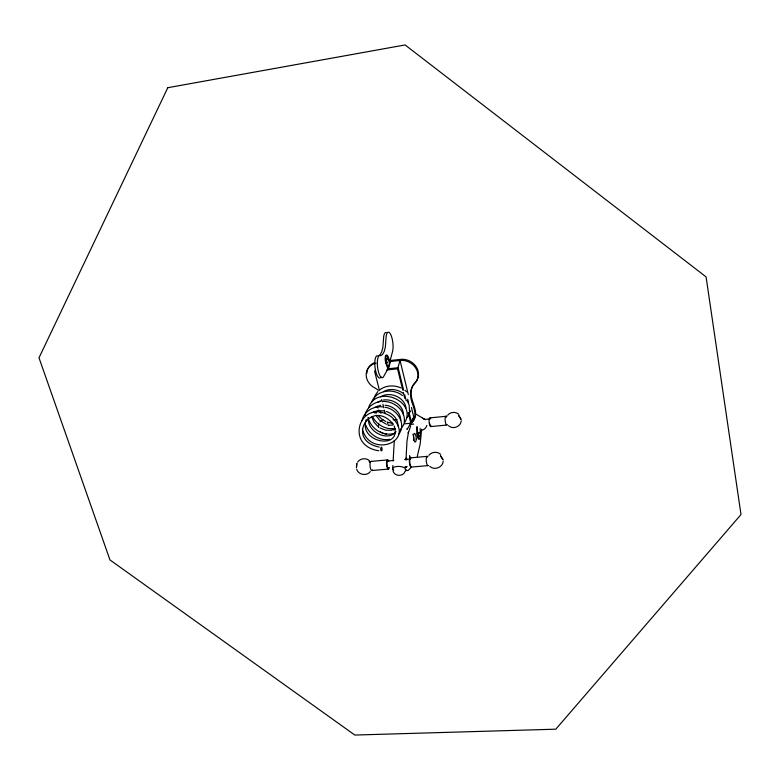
<?xml version="1.0" encoding="UTF-8"?>
<svg xmlns="http://www.w3.org/2000/svg" width="780" height="780" viewBox="0 0 780 780"><rect width="100%" height="100%" fill="white"/><g stroke="black" fill="none" stroke-linecap="round" stroke-linejoin="round"><path stroke-width="1.17" d="M419.747 435.864C418.314 438.945 417.768 429.614 419.533 433.085M405.98 460.132L406.965 441.363L408.496 431.993L408.262 433.163L410.543 426.426M413.78 440.203L413.79 438.067A4.241 1.258 84.6 0 0 412.873 434.284M392.886 465.475L392.701 468.77A6.415 2.574 3.1 0 1 399.769 466.45A6.415 2.574 3.1 0 1 405.327 469.882M393.149 460.882L394.3 440.495M392.954 469.472L392.954 469.472A6.415 2.574 3.1 0 0 393.656 470.096L393.042 469.521M368.404 418.06C366.785 431.574 387.757 442.27 396.055 431.652M404.225 422.536C406.146 410.68 394.046 400.861 382.844 401.456M409.51 411.86L409.227 405.327L407.189 400.803M418.548 432.539L417.856 433.505L417.895 434.674L418.45 434.626M421.629 429.302L420.186 443.84L417.281 456.573M443.206 461.156C442.845 467.493 434.323 470.73 429.77 466.303M461.233 420.732C460.892 426.757 452.8 429.839 448.471 425.646M418.09 432.578L418.402 433.446M362.066 420.771C363.685 411.518 373.62 405.619 382.6 406.906M387.933 368.823L392.555 351.507A11.008 3.354 83.4 0 0 390.985 335.098A11.008 3.354 83.4 0 0 386.11 336.697L385.378 346.993L384.238 351.419L382.619 354.393L380.64 355.69L379.334 355.543A11.251 3.51 83.7 0 0 378.017 369.993A11.251 3.51 83.7 0 0 383.575 376.652L387.933 368.823L385.924 363.305A4.943 1.521 83.6 0 1 385.408 356.363A4.943 1.521 83.6 0 1 387.631 356.967M390.195 362.417L388.498 368.755L386.49 363.236A4.943 1.521 83.6 0 1 385.983 356.294A4.943 1.521 83.6 0 1 388.196 356.909L390.195 362.417L389.62 362.485M365.069 415.272C366.366 407.959 373.015 402.665 380.152 401.602M366.21 419.572C358.03 442.709 402.47 450.587 394.144 425.977M373.756 399.613L375.326 395.158L377.939 391.482M378.641 424.388L378.846 423.823M387.933 362.242C385.895 364.377 386.227 354.89 387.845 359.385M368.589 407.803C376.311 383.945 418.139 401.261 404.401 423.014M371.524 402.48C375.794 390.098 392.954 387.806 402.441 395.548M403.669 424.788L400.276 430.004M403.689 423.92L410.826 423.218L413.79 417.144L411.45 407.511M405.142 471.198C403.397 476.941 394.3 476.609 392.964 470.798M402.743 390.107L397.546 368.823L400.033 360.457A15.015 13.123 28 0 1 415.272 367.36A15.015 13.123 28 0 1 415.691 382.415L415.028 383.077A20.065 17.482 25.6 0 0 410.592 395.714C410.972 403.572 417.573 412.084 413.956 419.903A14.459 12.451 26.9 0 1 410.885 423.501L410.124 423.813M375.277 370.207L374.634 371.329L379.363 390.136M410.056 423.618L413.79 417.144M428.317 465.465A4.641 1.336 84.9 0 1 426.504 462.735A4.641 1.336 84.9 0 1 426.621 456.963L426.904 456.514A4.641 1.336 84.9 0 1 427.606 456.544M409.646 412.444L410.709 410.797M408.174 415.915L406.945 417.797M398.999 433.904C406.643 423.442 396.805 408.856 385.144 407.287M372.587 469.921A4.583 1.492 85 0 1 370.412 468.224A4.583 1.492 85 0 1 370.481 461.984L370.802 461.536A4.583 1.492 85 0 1 371.582 461.555M357.61 462.13C360.165 458.211 366.093 457.587 369.505 460.717M379.997 421.844L382.892 419.63M370.344 471.578C366.785 476.404 358.283 474.942 356.674 469.16M415.603 381.947L416.267 381.284A14.995 13.104 28 0 0 415.847 366.249A14.995 13.104 28 0 0 400.637 359.356L389.24 360.623M447.623 415.214C450.265 411.82 455.618 411.411 458.786 414.297M428.883 455.286C431.681 451.727 437.307 451.308 440.642 454.34M405.571 470.72L406.497 469.862M379.636 389.941C385.613 385.213 394.124 384.832 400.94 387.904M377.861 402.012L381.478 400.471M383.497 391.648C388.996 388.264 397.469 389.025 402.889 393.237M380.63 396.835C390.078 390.858 404.723 397.517 406.029 407.95M374.917 407.345L380.757 405.239M371.904 412.718L377.822 410.602L384.404 410.923M393.52 429.78L395.216 429.088M410.699 422.643L411.46 422.321A14.43 12.441 26.9 0 0 414.531 418.733C418.139 410.923 411.548 402.421 411.177 394.563A20.036 17.462 25.6 0 1 414.823 382.795M394.602 433.261C383.351 436.976 370.617 428.776 368.053 417.456M389.727 439.296C379.733 441.285 369.272 434.665 365.869 425.227M397.078 419.581L393.101 419.806M395.021 428.435C386.09 430.102 376.672 424.866 372.703 416.803M391.638 430.277L385.69 430.199L379.957 427.976M389.249 361.657L400.033 360.457L408.31 394.573M387.036 362.378L386.461 362.437L386.968 362.856M386.665 362.729L387.241 362.671M385.924 363.305L386.49 363.236M387.319 368.891L398.161 367.702L403.63 390.146M386.695 370.003L397.546 368.823M430.053 417.856L446.043 416.296M424.106 419.494L430.141 418.899A3.334 0.946 84.4 0 0 429.692 419.269M392.983 424.954L388.226 425.422L387.338 421.892M430.745 426.582L446.745 425.051M417.904 432.998L418.45 432.939M417.524 433.553L417.281 426.767L416.725 426.816L416.978 433.612L417.524 433.553A4.7 1.375 84.6 0 0 419.123 438.965A4.7 1.375 84.6 0 0 420.381 435.123L419.835 435.181M418.402 434.021L417.992 434.665M418.997 436.488L418.45 436.546L419.182 436.663M371.183 461.389L387.67 459.917M410.465 457.87L427.245 456.368M387.777 461.009L393.773 460.473M404.566 459.508L410.563 458.971A3.52 1.053 84.9 0 0 410.299 459.079M371.885 470.525L388.391 469.082M411.187 467.093L427.976 465.621M383.546 399.984C392.993 398.716 403.66 405.356 403.455 415.194M405.649 470.515L408.008 470.515L410.641 468.049L410.748 466.645M386.47 434.07L382.268 433.134M392.779 423.345L388.06 422.389M379.197 447.077C344.458 439.978 371.387 397.43 393.169 424.193M385.076 405.229C393.071 405.717 401.115 412.688 400.735 420.41M378.836 450.772C343.142 445.477 361.072 396.094 391.423 416.851C417.729 441.636 369.993 459.049 362.407 429.098M422.458 418.285L423.881 418.802M386.47 411.469C392.964 413.712 398.093 419.016 398.024 425.977M386.422 424.291L379.558 420.166L375.921 415.223M385.808 421.512L381.693 419.035L378.222 415.681M415.214 413.702L424.076 418.918A6.055 5.684 -60.2 0 1 425.285 419.786M378.271 426.826L374.098 422.302L371.543 416.52M405.054 390.37L406.838 391.921M380.338 431.564L380.796 432.13M388.216 461.331L388.069 461.146A3.5 1.102 85 0 0 386.909 463.106A3.5 1.102 85 0 0 387.699 467.493L387.991 467.854A3.5 1.102 85 0 0 388.801 467.552M410.67 465.67L410.524 465.485A3.52 1.053 84.9 0 1 410.036 464.178M380.971 413.39L378.729 409.939M406.741 428.834L407.111 429.458L411.401 422.038L409.1 412.591M375.56 411.606L376.379 413.02M407.657 399.214L408.652 402.616M388.031 358.069L389.22 361.384M374.439 411.304L375.073 413.293M377.881 408.008L377.286 406.165M410.563 458.689L409.568 455.735L409.685 459.556M381.722 399.545L382.317 401.895M382.912 404.255L383.789 407.774M384.384 410.134L385.271 413.654M404.781 394.865L406.224 400.774M403.319 392.476L404.761 398.385M408.232 412.581L410.826 423.218M378.485 425.578L378.622 427.401M420.127 428.376L420.342 434.002M410.27 425.227A46.429 13.709 85 0 1 413.683 424.106M386.276 332.504A10.998 3.373 83.4 0 0 383.643 336.979L382.902 347.276L381.752 351.702L380.123 354.676L378.134 355.973L376.818 355.826A11.242 3.53 83.7 0 0 375.492 370.266A11.242 3.53 83.7 0 0 381.069 376.925M426.826 425.451A6.055 5.684 -60.2 0 1 421.268 430.228M430.131 425.022A3.334 0.946 84.4 0 1 429.526 422.935M430.892 425.461A3.334 0.946 84.4 0 1 430.648 425.539M409.87 463.32A3.52 1.053 84.9 0 1 409.89 459.947M406.204 466.986A4.865 1.472 84.9 0 1 405.064 466.791M406.01 458.747A4.865 1.472 84.9 0 1 406.341 459.683M407.062 466.362A4.865 1.472 84.9 0 1 405.629 466.742M406.195 457.997A4.865 1.472 84.9 0 1 406.906 459.635M419.533 438.204A4.7 1.375 84.6 0 1 418.012 438.36A4.7 1.375 84.6 0 1 416.978 433.612M426.631 456.944A3.763 3.373 33 0 0 427.889 456.417L427.889 456.417A3.744 3.169 23.7 0 1 426.621 456.963M411.538 466.937A4.622 1.384 84.9 0 1 409.675 464.217A4.622 1.384 84.9 0 1 409.812 458.474L410.114 458.016A4.622 1.384 84.9 0 1 410.836 458.045M370.5 461.965A3.715 3.295 36.3 0 1 369.106 461.682L369.077 461.721A3.695 3.091 26.5 0 0 370.481 461.984M389.308 467.747A4.602 1.443 85 0 1 387.094 467.269A4.602 1.443 85 0 1 386.997 460.512L387.309 460.063A4.602 1.443 85 0 1 388.801 461.282M447.31 424.534A4.397 1.209 84.4 0 1 445.507 422.731A4.397 1.209 84.4 0 1 445.477 416.803L445.731 416.403A4.397 1.209 84.4 0 1 446.696 416.959M431.067 426.475A4.388 1.248 84.4 0 1 429.361 423.764A4.388 1.248 84.4 0 1 429.458 418.363L429.731 417.963A4.388 1.248 84.4 0 1 430.726 418.519M376.058 363.178A14.947 12.987 29.3 0 0 366.259 373.25A14.947 12.987 29.3 0 0 373.064 386.929L373.99 387.426A19.793 16.994 29.2 0 1 378.29 390.341M366.815 373.337A14.918 12.977 29.3 0 1 374.361 362.749M392.906 430.004A4.348 1.345 84.5 0 1 392.203 428.825M416.218 438.955L416.013 440.856A4.495 1.326 84.6 0 1 415.184 442.046L414.492 441.421A4.241 1.248 84.6 0 1 413.556 437.619L413.575 435.474A4.485 1.326 84.6 0 1 414.56 433.417L415.252 434.06A4.241 1.248 84.6 0 1 416.179 437.843L416.218 438.955M356.752 463.739C355.963 473.538 357.055 461.458 356.743 463.739M167.797 87.701L39 357.805L109.97 559.933L354.812 735.053L555.818 729.183L741 514.556L706.085 276.9L405.103 44.947L167.797 87.701M442.933 459.635L440.495 455.705L442.933 459.635M460.99 419.26L458.689 415.486L460.99 419.26M446.686 416.267L446.667 416.305A3.549 3.062 23.4 0 1 445.477 416.803A3.569 3.247 33.2 0 0 446.686 416.267M381.869 450.011A1.862 0.653 -87.6 0 0 381.449 447.164A1.862 0.653 -87.6 0 0 380.747 449.885A1.862 0.653 -87.6 0 0 381.869 450.011"/></g></svg>
